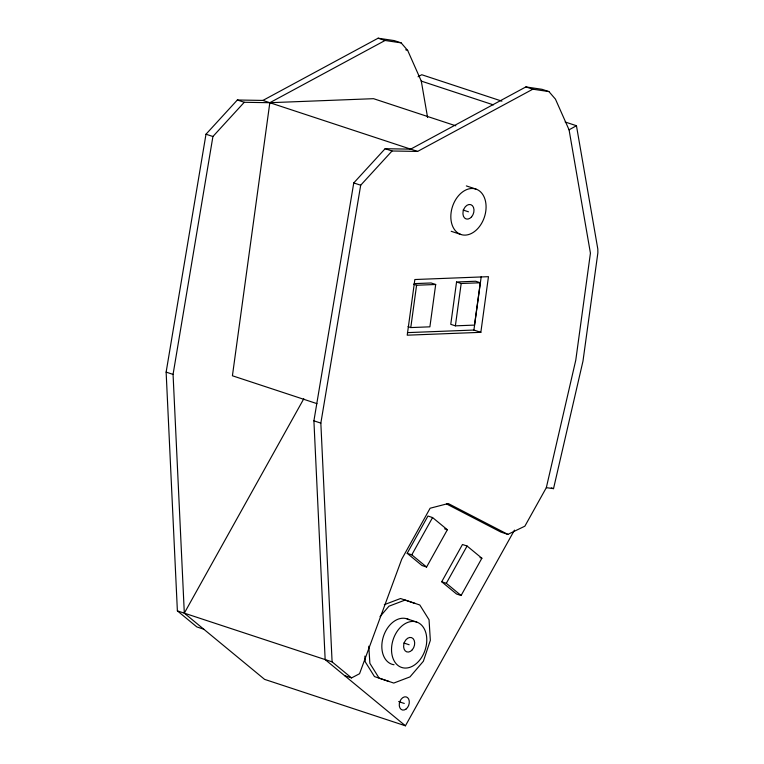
<?xml version="1.0" encoding="UTF-8"?>
<svg xmlns="http://www.w3.org/2000/svg" width="764" height="764" viewBox="0 0 764 764"><rect width="100%" height="100%" fill="white"/><g stroke="black" fill="none" stroke-linecap="round" stroke-linejoin="round"><path stroke-width="1.15" d="M414.212 283.625L431.077 282.976L435.69 284.494L429.893 326.83L410.784 327.575L416.581 285.239L413.811 284.323M456.557 281.983L450.76 324.318L455.373 325.846L474.492 325.101L480.289 282.766L475.666 281.238L456.557 281.983L461.179 283.501L480.289 282.766M455.373 325.846L461.179 283.501M480.842 332.33L407.222 335.186L414.842 279.528L488.463 276.673L480.842 332.33L473.909 330.048L481.215 276.702M203.768 629.202L196.835 626.919L177.382 610.875L166.132 372.116L205.993 134.216L237.346 99.998L262.902 100.428L417.602 151.425L532.823 89.197L548.915 91.585L555.447 99.139L569.065 129.823L590.429 253.161L575.779 360.15L546.327 487.661L524.868 526.186L507.85 534.38L500.926 532.097L446.548 503.954M514.468 530.13L405.426 725.8L264.583 679.368L184.315 613.158L173.065 374.398L212.917 136.508L244.27 102.28L269.826 102.71L373.539 98.68L455.793 125.802M405.426 725.8L325.158 659.59L313.909 420.83L353.761 182.93L385.123 148.713L410.669 149.142L525.899 86.915L541.991 89.302L548.915 91.585M507.85 534.38L448.248 503.533L430.122 508.232L401.759 559.133L359.548 673.724L351.545 677.916L332.092 661.872L320.842 423.113L360.694 185.213L392.047 150.995L417.602 151.425M546.327 487.661L553.528 488.645L582.98 361.124L597.868 252.874L597.82 249.074L576.448 125.726L565.159 122.001M184.315 613.158L303.795 398.76M407.183 553.308L427.955 516.025L432.567 517.553L447.36 529.748L426.589 567.031L421.976 565.503L407.183 553.308L411.796 554.826L426.589 567.031M411.796 554.826L432.567 517.553M441.697 581.776L462.468 544.503L467.081 546.021L481.874 558.226L461.103 595.5L456.49 593.981L441.697 581.776L446.31 583.295L461.103 595.5M446.31 583.295L467.081 546.021M380.014 616.624L388.943 606.205L405.14 600.046L419.818 605.002L429.043 619.757L430.342 640.356L423.361 661.271L409.972 676.904L393.766 683.064L379.087 678.098L369.871 663.343L368.792 646.182M418.051 76.772L421.747 74.729L501.919 101.163M569.065 129.823L576.448 125.726M262.902 100.428L378.123 38.2L394.214 40.587L401.138 42.87L407.67 50.424L421.289 81.108L427.592 117.522M401.138 42.87L385.056 40.482L269.826 102.71L232.418 375.773L316.926 403.631M384.321 604.677L400.527 598.518L415.205 603.484M416.581 285.239L435.69 284.494M407.422 332.627L473.909 330.048M378.123 38.2L385.056 40.482M525.899 86.915L532.823 89.197M405.694 49.775L407.67 50.424M421.136 81.051L493.401 104.878M237.346 99.998L244.27 102.28M385.123 148.713L392.047 150.995M466.336 185.91L476.029 189.109A23.923 16.808 -71.8 0 1 478.465 227.806A23.923 16.808 -71.8 0 1 450.884 218.475A23.923 16.808 -71.8 0 1 476.029 189.109M463.07 210.024L468.456 211.8M205.993 134.216L212.917 136.508M353.761 182.93L360.694 185.213M451.19 231.291L460.883 234.481M408.005 326.667L410.784 327.575M551.274 487.9L553.528 488.645M166.132 372.116L173.065 374.398M313.909 420.83L320.842 423.113M444.591 528.841L447.36 529.748M480.031 557.615L481.874 558.226M407.031 618.859L416.724 622.058A23.923 16.808 -71.8 0 1 419.159 660.755A23.923 16.808 -71.8 0 1 391.579 651.434A23.923 16.808 -71.8 0 1 416.724 622.058M403.764 642.973L409.151 644.749M177.382 610.875L332.092 661.872M344.612 675.634L351.545 677.916M398.646 701.591L404.28 703.453M389.153 681.536L374.475 676.579L365.249 661.825L364.886 656.104M394.023 664.747A23.923 16.808 -71.8 0 1 383.528 636.164A23.923 16.808 -71.8 0 1 409.046 619.757M471.608 216.823A7.516 5.281 -71.8 0 0 470.844 204.666A7.516 5.281 -71.8 0 0 462.936 213.901A7.516 5.281 -71.8 0 0 471.608 216.823M405.961 709.126A6.838 4.804 -71.8 0 0 407.546 697.589A6.838 4.804 -71.8 0 0 399.324 703.644A6.838 4.804 -71.8 0 0 405.961 709.126M412.293 649.782A7.516 5.281 -71.8 0 0 411.529 637.615A7.516 5.281 -71.8 0 0 403.631 646.85A7.516 5.281 -71.8 0 0 412.293 649.782"/></g></svg>
